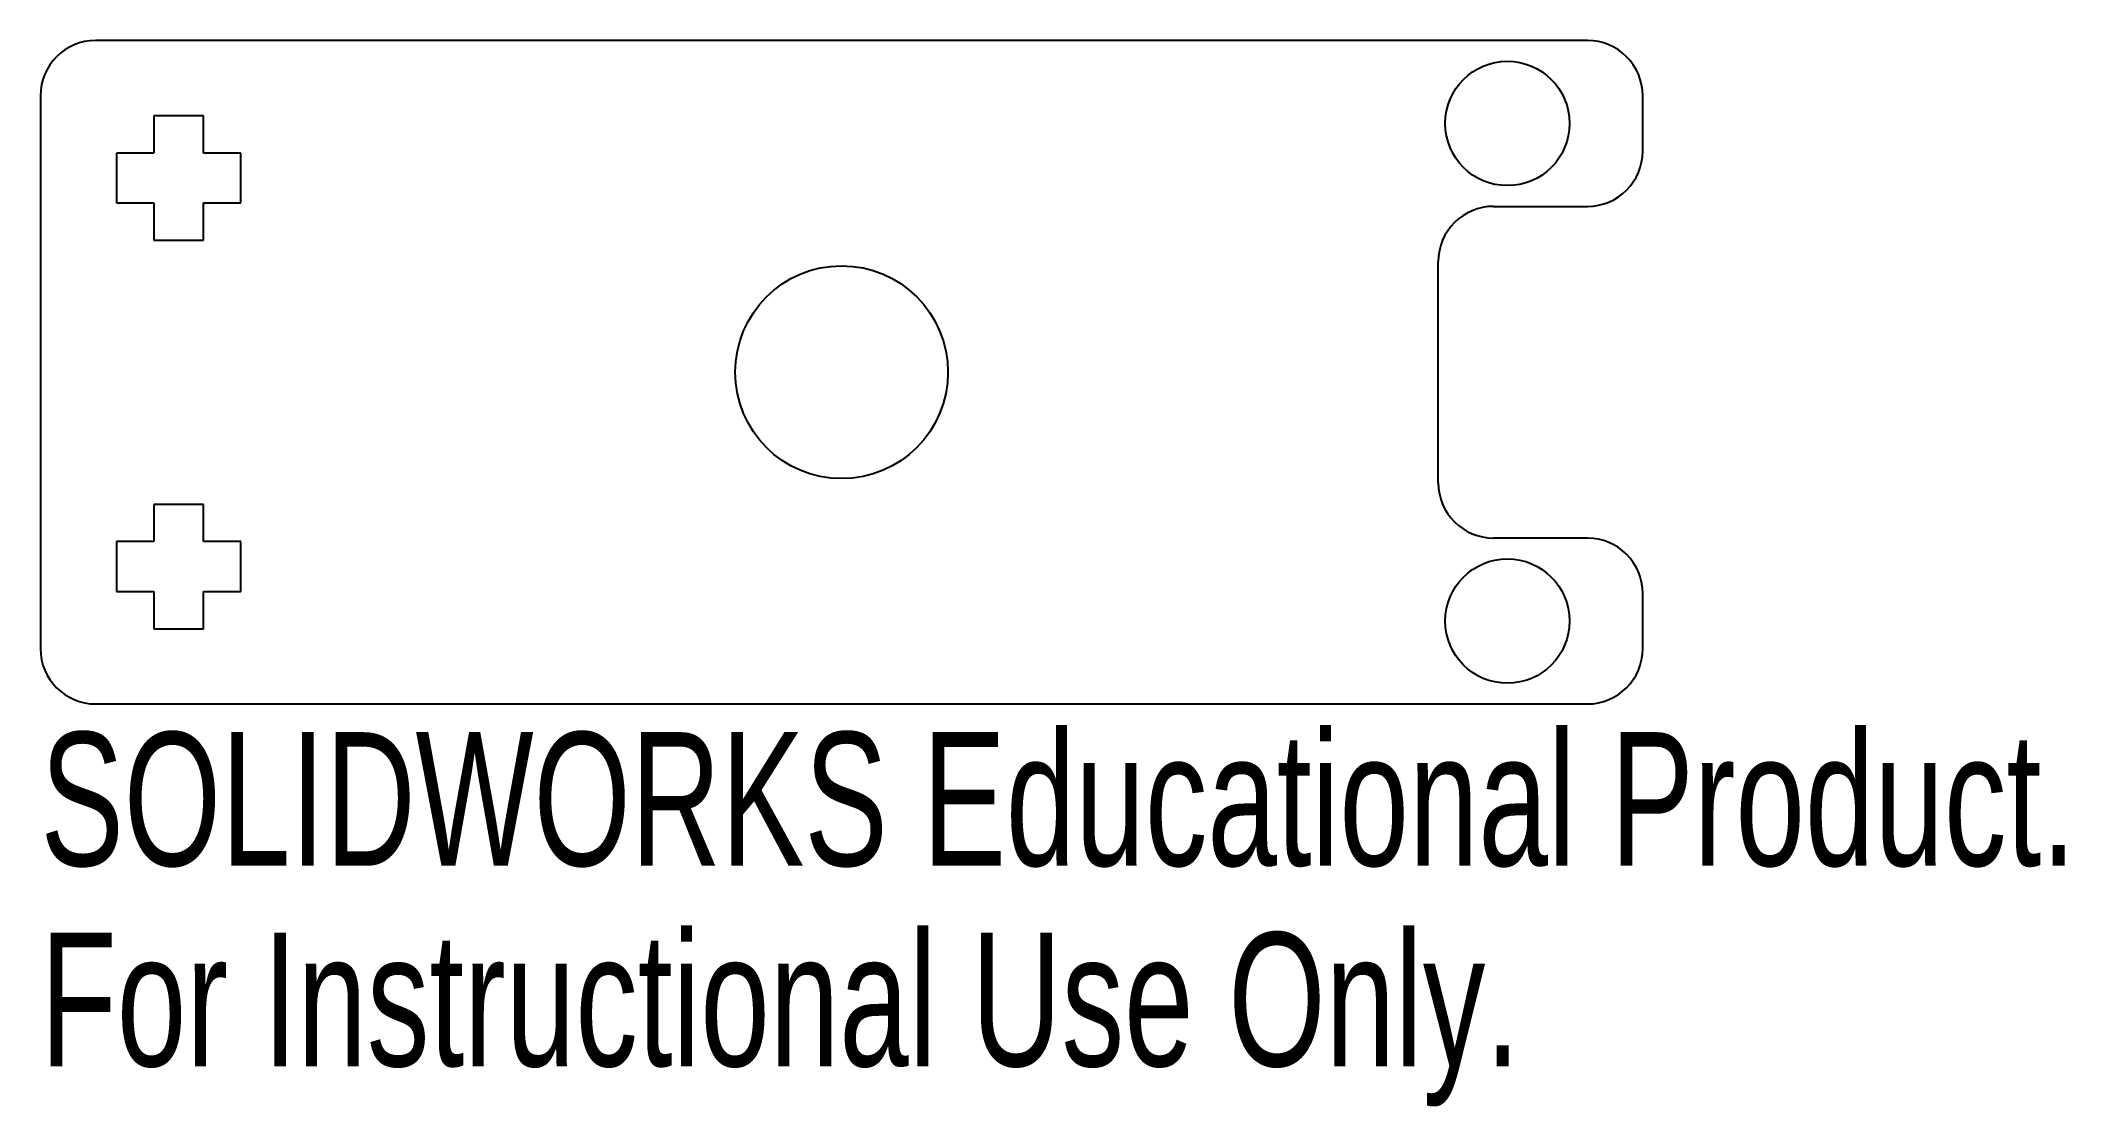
# Model space of a CAD drawing. Header units: millimetres. Extents: x -29 to 44.3, y -26.6 to 12.
import ezdxf

# ---------------------------------------------------------------- set-up
doc = ezdxf.new("R2010")
doc.units = ezdxf.units.MM
doc.styles.add('SLDTEXTSTYLE0', font='TXT', dxfattribs={"width": 0.7})

msp = doc.modelspace()

# ---------------------------------------------------------------- linework, layer by layer
at = {"color": 7, "linetype": 'Continuous', "lineweight": 25}
for p, q in [((27, 12), (-27, 12)), ((-29, 10), (-29, -10)), ((29, 8), (29, 10)), ((-24.9, 9.279), (-24.9, 7.929)), ((-23.1, 9.279), (-24.9, 9.279)), ((-23.1, 7.929), (-23.1, 9.279)), ((-26.25, 7.929), (-26.25, 6.129)), ((-24.9, 7.929), (-26.25, 7.929)), ((-21.75, 7.929), (-23.1, 7.929)), ((-21.75, 6.129), (-21.75, 7.929)), ((-26.25, 6.129), (-24.9, 6.129)), ((-24.9, 6.129), (-24.9, 4.779)), ((-23.1, 4.779), (-23.1, 6.129)), ((-23.1, 6.129), (-21.75, 6.129)), ((23.6, 6), (27, 6)), ((-24.9, 4.779), (-23.1, 4.779)), ((21.6, -4), (21.6, 4)), ((-24.9, -4.779), (-24.9, -6.129)), ((-23.1, -4.779), (-24.9, -4.779)), ((-23.1, -6.129), (-23.1, -4.779)), ((-26.25, -6.129), (-26.25, -7.929)), ((-24.9, -6.129), (-26.25, -6.129)), ((-21.75, -6.129), (-23.1, -6.129)), ((-21.75, -7.929), (-21.75, -6.129)), ((27, -6), (23.6, -6)), ((-26.25, -7.929), (-24.9, -7.929)), ((-24.9, -7.929), (-24.9, -9.279)), ((-23.1, -7.929), (-21.75, -7.929)), ((-23.1, -9.279), (-23.1, -7.929)), ((29, -10), (29, -8)), ((-24.9, -9.279), (-23.1, -9.279)), ((-27, -12), (27, -12))]:
    msp.add_line(p, q, dxfattribs=at)
for centre, radius in [((24.1, 9), 2.25), ((0, 0), 3.85), ((24.1, -9), 2.25)]:
    msp.add_circle(centre, radius, dxfattribs=at)
for centre, start, end in [((-27, 10), 90, 180), ((27, 10), 0, 90), ((27, 8), 270, 0), ((23.6, 4), 90, 180), ((23.6, -4), 180, 270), ((27, -8), 0, 90), ((-27, -10), 180, 270), ((27, -10), 270, 0)]:
    msp.add_arc(centre, 2, start, end, dxfattribs=at)

# ---------------------------------------------------------------- texts
at = {"color": 7, "linetype": 'Continuous', "char_height": 4.83362, "attachment_point": 1, "style": 'SLDTEXTSTYLE0'}
for s, insert in [('SOLIDWORKS Educational Product.', (-29, -13.02)), ('For Instructional Use Only.', (-29, -20.27))]:
    msp.add_mtext(s, dxfattribs=dict(at, insert=insert))

doc.saveas('drawing.dxf')
